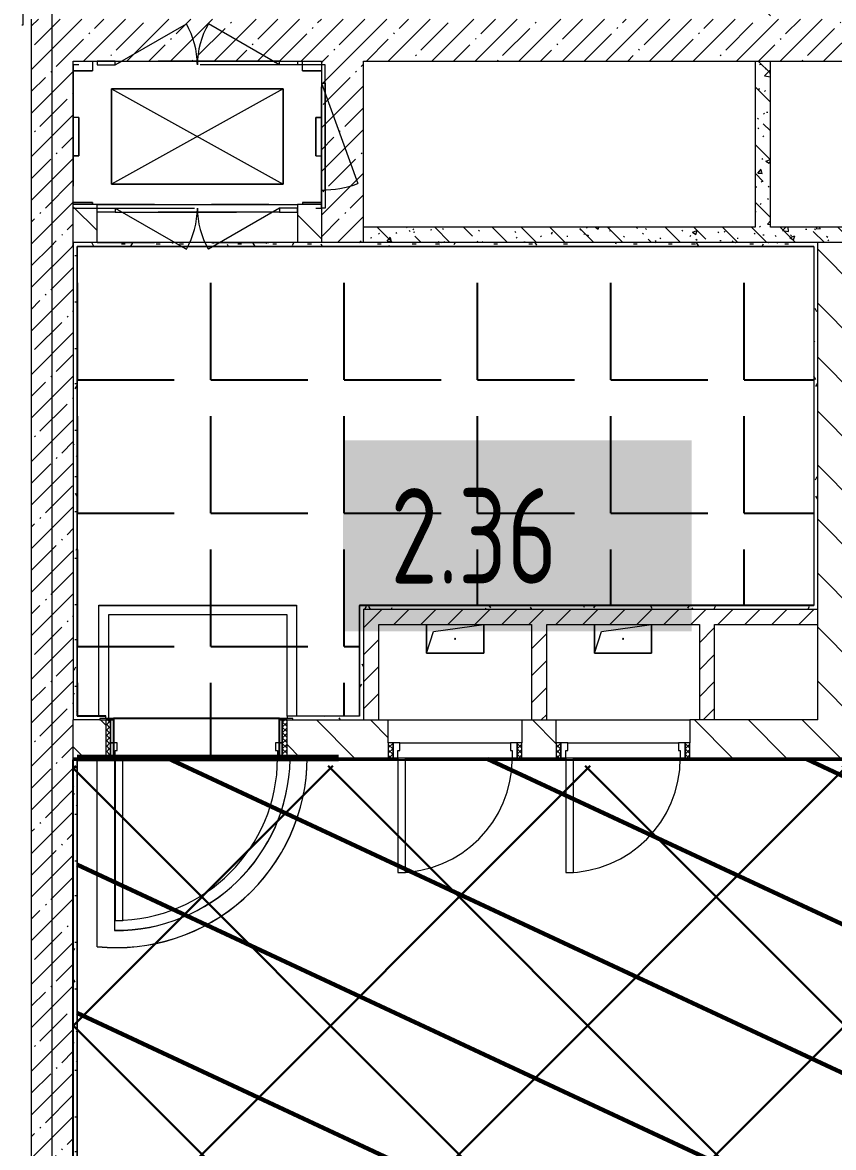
# Model space of a CAD drawing. Header units: millimetres. Extents: x -164500 to 426394, y -23753 to 102118.
# Drawn here: x 233476 to 237725, y 11360 to 17252 of the extents above; entities that cross this region are included whole.
import ezdxf

# ---------------------------------------------------------------- set-up
doc = ezdxf.new("R2010")
doc.units = ezdxf.units.MM
for name, pattern in [('Осевая', [6350, 1270, -952.5, 3175, -952.5]), ('Снесенные', [1428.75, 952.5, -476.25]), ('Штрих', [1270, 635, -635]), ('Штрих короткий', [600, 300, -300])]:
    doc.linetypes.add(name, pattern=pattern)
for name, color, linetype, lineweight in [('0) шлифовка', 5, 'Continuous', 60), ('284 стык. профилей', 1, 'Continuous', 120), ('5.2) Л-1 Линолеум', 100, 'Continuous', 30), ('A-DOOR-2', 7, 'Continuous', 5), ('A-DOOR-FRAM-2', 7, 'Continuous', 5), ('A-FLOR', 7, 'Continuous', 9), ('A-GENM', 7, 'Continuous', 9), ('A-GENM-2', 7, 'Штрих', 5), ('A-WALL', 7, 'Continuous', 5), ('I-WALL', 7, 'Continuous', 5), ('M-EQPM-3', 7, 'Снесенные', 5), ('Оси', 7, 'Continuous', 9), ('Оси-2', 7, 'Осевая', 9)]:
    doc.layers.add(name, color=color, linetype=linetype, lineweight=lineweight)
doc.layers.add('1.2) плитка КР3', color=160, linetype='Continuous')
for name, color, linetype, lineweight, true_color in [('A-DOOR-1', 7, 'Continuous', 5, 0xc0c0c0), ('A-DOOR-7', 7, 'Штрих короткий', 5, 0xc0c0c0), ('A-DOOR-FRAM-1', 7, 'Continuous', 5, 0xc0c0c0), ('A-WALL-1', 9, 'Continuous', 5, 0x808080), ('A-WALL-FNSH-1', 9, 'Continuous', 5, 0x808080), ('M-EQPM-1', 7, 'Continuous', 9, 0xb2b2b2), ('M-EQPM-2', 7, 'Штрих', 5, 0xb2b2b2), ('M-EQPM-4', 7, 'Continuous', 9, 0x52e2e2), ('M-EQPM-5', 7, 'Continuous', 9, 0xdfe5eb)]:
    doc.layers.add(name, color=color, linetype=linetype, lineweight=lineweight, true_color=true_color)
doc.styles.add('СПДС', font='ГОСТ тип А.ttf', dxfattribs={"width": 0.9})
pattern_1 = [(45, (148772.12, -0.94), (-114.04925, 114.04925), []), (45, (148886.17, -0.94), (-114.04925, 114.04925), [201.612, -40.322, 6.706, -33.617])]
pattern_2 = [(135, (148772.12, -0.94), (-141.42136, -141.42136), [])]
pattern_3 = [(135, (148772.12, -0.94), (-150.8683, -150.8683), [213.36, -35.56, 7.112, -35.56]), (135, (148772.12, 149.83), (-150.8683, -150.8683), []), (50, (148772.12, -0.94), (255.05767, -22.3145), [26.67, -293.37]), (355, (148772.12, -0.94), (-49.3404, 267.47914), [21.336, -234.696]), (100.451, (148793.38, -2.8), (205.71947, 245.16356), [22.666, -249.326]), (46.184, (148772.12, 70.18), (379.511, -58.86), [40.005, -440.055]), (96.636, (148803.75, 65.27), (332.3634, 346.3991), [33.999, -373.989]), (351.184, (148772.12, 70.18), (332.3669, 346.3953), [32.004, -352.044]), (21, (148807.68, 52.4), (212.26017, -143.1711), [26.67, -293.37]), (326, (148807.68, 52.4), (86.5224, 257.8632), [21.336, -234.696]), (71.451, (148825.37, 40.47), (298.78395, 114.6901), [22.666, -249.326]), (37.5, (148772.12, -0.94), (4.32385, 118.37751), [6.706, -225.146, 6.706, -231.546, -235.585]), (37.5, (148772.12, -0.94), (4.32385, 118.37751), [-470.103, 6.706, -228.879]), (7.5, (148772.12, -0.94), (93.54758, 140.2533), [6.706, -129.134, 6.706, -219.812, -89.789]), (7.5, (148772.12, -0.94), (93.54758, 140.2533), [-362.356, 6.706, -83.083]), (327.5, (148692.82, -0.94), (189.82734, -8.02019), [6.706, -82.194, 6.706, -270.662, -368.046]), (327.5, (148692.82, -0.94), (189.82734, -8.02019), [-366.268, 6.706, -361.34]), (317.5, (148657.26, -0.94), (207.38114, 35.59764), [6.706, -108.864, 6.706, -177.495, -261.366]), (317.5, (148657.26, -0.94), (207.38114, 35.59764), [-299.771, 6.706, -254.66])]
pattern_4 = [(45, (148772.12, -0.94), (-70.71068, 70.71068), [])]
pattern_5 = [(0, (148772.123, -0.94), (243.84, 60.96), [20.117, -162.763, 20.117, -162.763, -975.36]), (0, (148772.123, -0.94), (243.84, 60.96), [-365.76, 20.117, -345.643, 20.117, -162.763, -426.72]), (0, (148772.123, -0.94), (243.84, 60.96), [-914.4, 20.117, -101.803, 20.117, -284.683]), (120, (148863.563, 29.54), (-174.71291, 180.691634), [20.117, -162.763, 20.117, -162.763, -975.36]), (120, (148863.563, 29.54), (-174.71291, 180.691634), [-365.76, 20.117, -345.643, 20.117, -162.763, -426.72]), (120, (148863.563, 29.54), (-174.71291, 180.691634), [-914.4, 20.117, -101.803, 20.117, -284.683]), (240, (148894.043, 151.46), (-69.12709, -241.651634), [20.117, -162.763, 20.117, -162.763, -975.36]), (240, (148894.043, 151.46), (-69.12709, -241.651634), [-365.76, 20.117, -345.643, 20.117, -162.763, -426.72]), (240, (148894.043, 151.46), (-69.12709, -241.651634), [-914.4, 20.117, -101.803, 20.117, -284.683])]

# ---------------------------------------------------------------- blocks, each defined once
blk = doc.blocks.new('DOR_Проход в стене_Прямоугольный - 1050x1150 EI30-23344994-Объем проектирования 2 этажа')
at = {"layer": 'A-DOOR-7'}
for p, q in [((525, 100), (-525, 100)), ((525, -100), (-525, -100))]:
    blk.add_line(p, q, dxfattribs=at)
blk = doc.blocks.new('160_Подъемник - 160_Подъемник-23521422-Объем проектирования 2 этажа')
at = {"layer": 'A-GENM'}
for p, q in [((220, 0), (592.4, 215)), ((220, 0), (592.4, 215)), ((566.4, 200), (592.4, 215)), ((733.6, 200), (707.6, 215)), ((1080, 0), (707.6, 215)), ((1080, 0), (707.6, 215)), ((-20, -95), (-20, 0)), ((-20, 0), (0, 0)), ((0, 0), (0, -95)), ((220, 20), (125, 20)), ((125, 20), (125, 0)), ((220, 20), (125, 20)), ((125, 20), (125, 0)), ((220, 0), (220, 20)), ((220, 0), (220, 20)), ((1080, 0), (1080, 20)), ((1080, 20), (1175, 20)), ((1080, 0), (1080, 20)), ((1080, 20), (1175, 20)), ((1175, 20), (1175, 0)), ((1175, 20), (1175, 0)), ((125, 0), (220, 0)), ((125, 0), (220, 0)), ((1175, 0), (1080, 0)), ((1175, 0), (1080, 0)), ((0, -95), (-20, -95)), ((0, -655), (-191.5, -128.8)), ((0, -655), (-20, -655)), ((-20, -655), (-20, -750)), ((0, -750), (0, -655)), ((-20, -750), (0, -750)), ((125, -770), (125, -750)), ((125, -750), (220, -750)), ((125, -770), (125, -750)), ((125, -750), (220, -750)), ((125, -770), (125, -750)), ((125, -750), (220, -750)), ((220, -750), (220, -770)), ((220, -750), (254.6, -770)), ((220, -750), (220, -770)), ((220, -750), (592.4, -965)), ((220, -750), (220, -770)), ((220, -750), (592.4, -965)), ((1080, -750), (707.6, -965)), ((1080, -750), (707.6, -965)), ((1080, -750), (1045.4, -770)), ((1080, -750), (1080, -770)), ((1175, -750), (1080, -750)), ((1080, -750), (1080, -770)), ((1175, -750), (1080, -750)), ((1080, -750), (1080, -770)), ((1175, -750), (1080, -750)), ((1175, -770), (1175, -750)), ((1175, -770), (1175, -750)), ((1175, -770), (1175, -750)), ((220, -770), (125, -770)), ((220, -770), (125, -770)), ((1080, -770), (1175, -770)), ((1080, -770), (1175, -770))]:
    blk.add_line(p, q, dxfattribs=at)
for centre, radius, start, end in [((220, 0), 430, 27.83041, 30), ((220, 0), 430, 0, 30), ((220, 0), 430, 0, 30), ((1080, 0), 430, 150, 180), ((1080, 0), 430, 150, 180), ((1080, 0), 430, 150, 152.16959), ((0, -655), 560, 90, 110), ((220, -750), 430, 330, 0), ((220, -750), 430, 330, 0), ((220, -750), 430, 357.30437, 0), ((1080, -750), 430, 180, 182.69563), ((1080, -750), 430, 180, 210), ((1080, -750), 430, 180, 210)]:
    blk.add_arc(centre, radius, start, end, dxfattribs=at)
at = {"layer": 'A-GENM-2'}
for p, q in [((1080, 20), (220, 20)), ((220, 20), (1080, 20)), ((1080, 20), (220, 20)), ((220, 20), (1080, 20)), ((-20, -95), (-20, -655)), ((-20, -655), (-20, -95)), ((1080, -770), (220, -770)), ((220, -770), (1080, -770)), ((220, -770), (792, -770)), ((1080, -770), (508, -770))]:
    blk.add_line(p, q, dxfattribs=at)
at = {"layer": 'M-EQPM-1'}
for p, q in [((1100, -625), (200, -125)), ((200, -625), (1100, -125)), ((1100, -125), (200, -125)), ((200, -125), (200, -625)), ((1100, -625), (1100, -125)), ((200, -625), (1100, -625))]:
    blk.add_line(p, q, dxfattribs=at)
at = {"layer": 'M-EQPM-2'}
for p, q in [((1300, 0), (0, 0)), ((0, 0), (0, -750)), ((1300, -750), (1300, 0)), ((0, -750), (1300, -750))]:
    blk.add_line(p, q, dxfattribs=at)
at = {"layer": 'M-EQPM-5'}
for p, q in [((1100, -125), (200, -125)), ((200, -125), (200, -625)), ((200, -625), (200, -125)), ((200, -125), (1100, -125)), ((1100, -625), (1100, -125)), ((1100, -125), (1100, -625)), ((200, -625), (1100, -625)), ((1100, -625), (200, -625))]:
    blk.add_line(p, q, dxfattribs=at)
blk = doc.blocks.new('Закладная деталь приямка - 200_100-20924312-Объем проектирования 2 этажа')
at = {"layer": 'M-EQPM-3'}
for p, q in [((85000, 16755), (84970, 16755)), ((85000, 16755), (84970, 16755)), ((85000, 16555), (85000, 16755)), ((85000, 16755), (85000, 16555)), ((84970, 16555), (85000, 16555)), ((85000, 16555), (84970, 16555))]:
    blk.add_line(p, q, dxfattribs=at)
blk = doc.blocks.new('Закладная деталь приямка - 200_100-V368-Объем проектирования 2 этажа')
at = {"layer": 'M-EQPM-3'}
for p, q in [((86240, 16755), (86240, 16555)), ((86240, 16555), (86240, 16755)), ((86270, 16755), (86240, 16755)), ((86240, 16755), (86270, 16755)), ((86240, 16555), (86270, 16555)), ((86240, 16555), (86270, 16555))]:
    blk.add_line(p, q, dxfattribs=at)
blk = doc.blocks.new('Закладная деталь приямка - 150_100-20924311-Объем проектирования 2 этажа')
at = {"layer": 'M-EQPM-3'}
for p, q in [((85070, 17050), (85070, 17000)), ((85070, 17050), (85070, 17000)), ((84970, 17000), (85070, 17000)), ((85070, 17000), (84970, 17000))]:
    blk.add_line(p, q, dxfattribs=at)
blk = doc.blocks.new('Закладная деталь приямка - 150_100-V369-Объем проектирования 2 этажа')
at = {"layer": 'M-EQPM-3'}
for p, q in [((86170, 17000), (86170, 17050)), ((86170, 17000), (86170, 17050)), ((86270, 17000), (86170, 17000)), ((86170, 17000), (86270, 17000))]:
    blk.add_line(p, q, dxfattribs=at)
blk = doc.blocks.new('Закладная деталь приямка - 150_100-V370-Объем проектирования 2 этажа')
at = {"layer": 'M-EQPM-3'}
for p, q in [((86270, 16310), (86170, 16310)), ((86170, 16310), (86270, 16310)), ((86170, 16310), (86170, 16300)), ((86170, 16310), (86170, 16300))]:
    blk.add_line(p, q, dxfattribs=at)
blk = doc.blocks.new('Закладная деталь приямка - 150_100-V371-Объем проектирования 2 этажа')
at = {"layer": 'M-EQPM-3'}
for p, q in [((85070, 16310), (84970, 16310)), ((84970, 16310), (85070, 16310)), ((85070, 16300), (85070, 16310)), ((85070, 16310), (85070, 16300))]:
    blk.add_line(p, q, dxfattribs=at)
blk = doc.blocks.new('GM_Отверстие прямоугольное _в плите_ - Отверстие-21620300-Объем проектирования 2 этажа')
at = {"layer": 'A-GENM'}
for p, q in [((-150, -75), (-150, 75)), ((-150, 75), (-150, -75)), ((-112.5, 37.5), (150, 75)), ((150, 75), (150, -75)), ((150, -75), (150, 75)), ((-150, -75), (-112.5, 37.5)), ((150, -75), (-150, -75)), ((-150, -75), (150, -75))]:
    blk.add_line(p, q, dxfattribs=at)
for start, end in [(360, 180), (180, 360)]:
    blk.add_arc((0, 0), 2.5, start, end, dxfattribs=at)

msp = doc.modelspace()

# ---------------------------------------------------------------- hatches: boundary and pattern name
at = {"layer": '0) шлифовка', "true_color": 0x2776bb}
h = msp.add_hatch(dxfattribs=at)
h.set_pattern_fill('ANSI31', color=152, scale=222, angle=110)
h.set_pattern_definition([(155, (191173.1, 26480), (-297.8825, -638.811), [])])
h.paths.add_polyline_path([(247251.123, 13399), (247222.123, 13399), (245277.123, 13399), (245277.123, 13392), (245207.123, 13392), (243837.123, 13392.838), (243837.123, 13392), (243767.123, 13392), (243282.123, 13392.339), (243282.123, 13392), (243212.123, 13392), (241842.123, 13393.015), (241842.123, 13392), (241772.123, 13392), (241127.123, 13392.564), (241127.123, 13392), (241047.123, 13392), (241047.123, 13399), (240037.123, 13399), (240037.123, 13392), (239967.123, 13392), (239277.123, 13392.779), (239277.123, 13392), (239197.123, 13392), (239197.123, 13399), (238187.123, 13399), (238187.123, 13392), (238117.123, 13392), (234892.123, 13397.185), (234892.123, 13392), (234812.123, 13392), (234812.123, 13399), (233952.123, 13399), (233952.123, 13392), (233882.123, 13392), (233763.123, 13399), (233763.123, 10401), (237974.123, 10401), (237974.123, 10510), (237974.623, 10621), (238757.123, 10621), (246170.123, 10621), (246170.123, 11341), (246171.123, 11341), (247251.123, 11341)])
at = {"layer": '1.2) плитка КР3'}
h = msp.add_hatch(dxfattribs=at)
h.set_pattern_fill('ANGLE', color=256, scale=100)
h.set_pattern_definition([(0, (233763.1, 16078.06), (0, 698.5), [508, -190.5]), (90, (233763.1, 16078.06), (-698.5, 4e-14), [508, -190.5])])
h.paths.add_polyline_path([(237621.123, 16078.059), (234473.982, 16078.059), (234449.732, 16064.058, -0.00930139), (234441.993, 16078.059), (234342.254, 16078.059, -0.00930139), (234334.514, 16064.058), (234310.265, 16078.059), (233763.123, 16078.059), (233763.123, 13620.059), (233912.123, 13620.059), (233912.123, 13619.059), (233912.123, 13607.059), (233952.123, 13607.059), (234822.123, 13607.059), (234862.123, 13607.059), (234862.123, 13620.059), (235241.123, 13620.059), (235241.123, 14200.059), (237621.123, 14200.059)])
h.paths.add_polyline_path([(234802.123, 13479.059), (234822.123, 13479.059), (234822.123, 13607.059), (233952.123, 13607.059), (233952.123, 13599.059), (233952.123, 13479.059), (233972.123, 13479.059), (233972.123, 13439.059), (233962.123, 13439.059), (233962.123, 13400.059), (234812.123, 13400.059), (234812.123, 13439.059), (234802.123, 13439.059)])
at = {"layer": '5.2) Л-1 Линолеум'}
h = msp.add_hatch(dxfattribs=at)
h.set_pattern_fill('ANSI37', color=256, scale=300)
h.set_pattern_definition([(45, (233742.1, 26815), (-673.52, 673.52), []), (135, (233742.1, 26815), (-673.52, -673.52), [])])
h.paths.add_polyline_path([(247230.123, 13358.059), (247201.123, 13358.059), (233742.123, 13358.059), (233742.123, 10599.059), (237954.623, 10599.059), (237954.623, 10600.059), (238736.123, 10600.059), (244310.116, 10600.059), (244310.116, 10601.059), (245958.898, 10601.059), (246149.123, 10600.163), (246149.123, 11320.058), (247230.123, 11320.058)])
at = {"layer": 'A-DOOR-2'}
h = msp.add_hatch(dxfattribs=at)
h.set_pattern_fill('FP_33', color=256, angle=180, style=0, pattern_type=2)
h.set_pattern_definition([(315, (232573.212, 13334.374), (14.14214, 14.14214), []), (45, (232573.212, 13334.374), (-14.14214, 14.14214), [])])
h.paths.add_polyline_path([(233912.123, 13399.059), (233937.123, 13399.059), (233937.123, 13599.059), (233912.123, 13599.059), (233912.123, 13406.16)])
h = msp.add_hatch(dxfattribs=at)
h.set_pattern_fill('FP_121', color=256, angle=180, style=0, pattern_type=2)
h.set_pattern_definition([(315, (233803.212, 13334.374), (14.14214, 14.14214), []), (45, (233803.212, 13334.374), (-14.14214, 14.14214), [])])
h.paths.add_polyline_path([(235392.123, 13399.059), (235417.123, 13400.512), (235417.123, 13479.059), (235392.123, 13479.059), (235392.123, 13416.914)])
h = msp.add_hatch(dxfattribs=at)
h.set_pattern_fill('FP_121', color=256, angle=180, style=0, pattern_type=2)
h.set_pattern_definition([(315, (234683.212, 13334.374), (14.14214, 14.14214), []), (45, (234683.212, 13334.374), (-14.14214, 14.14214), [])])
h.paths.add_polyline_path([(236272.123, 13399.059), (236297.123, 13400.512), (236297.123, 13479.059), (236272.123, 13479.059), (236272.123, 13416.914)])
at = {"layer": 'A-DOOR-FRAM-2'}
h = msp.add_hatch(dxfattribs=at)
h.set_pattern_fill('FP_34', color=256, angle=180, style=0, pattern_type=2)
h.set_pattern_definition([(225, (234696.007, 13334.374), (14.1421, -14.1421), []), (315, (234696.007, 13334.374), (14.1421, 14.1421), [])])
h.paths.add_polyline_path([(234837.123, 13399.059), (234862.123, 13399.059), (234862.123, 13599.059), (234837.123, 13597.743), (234837.123, 13404.322)])
h = msp.add_hatch(dxfattribs=at)
h.set_pattern_fill('FP_122', color=256, angle=180, style=0, pattern_type=2)
h.set_pattern_definition([(225, (235926.007, 13334.374), (14.1421, -14.1421), []), (315, (235926.007, 13334.374), (14.1421, 14.1421), [])])
h.paths.add_polyline_path([(236092.123, 13399.059), (236092.123, 13479.059), (236067.123, 13479.059), (236067.123, 13399.059)])
h = msp.add_hatch(dxfattribs=at)
h.set_pattern_fill('FP_122', color=256, angle=180, style=0, pattern_type=2)
h.set_pattern_definition([(225, (236806.007, 13334.374), (14.1421, -14.1421), []), (315, (236806.007, 13334.374), (14.1421, 14.1421), [])])
h.paths.add_polyline_path([(236972.123, 13399.059), (236972.123, 13479.059), (236947.123, 13479.059), (236947.123, 13399.059)])
at = {"layer": 'I-WALL'}
h = msp.add_hatch(dxfattribs=at)
h.set_pattern_fill('FP_41', color=256, style=0, pattern_type=2)
h.set_pattern_definition(pattern_3)
h.paths.add_polyline_path([(237393.836, 16179.059), (237393.836, 17049.059), (237313.836, 17049.059), (237313.836, 16179.059), (237366.073, 16179.059)])
h.paths.add_polyline_path([(237393.836, 17269.059), (237393.836, 21234.896), (237313.836, 21234.896), (237313.836, 17269.059)])
h = msp.add_hatch(dxfattribs=at)
h.set_pattern_fill('FP_1', color=256, style=0, pattern_type=2)
h.set_pattern_definition(pattern_1)
h.paths.add_polyline_path([(233742.123, 16079.059), (233742.123, 17269.059), (233522.123, 17269.059), (233522.123, 16079.059)])
h = msp.add_hatch(dxfattribs=at)
h.set_pattern_fill('FP_1', color=256, style=0, pattern_type=2)
h.set_pattern_definition(pattern_1)
h.paths.add_polyline_path([(235042.123, 17049.059), (235262.123, 17049.059), (235262.123, 17269.059), (233742.123, 17269.059), (233742.123, 17049.059), (234889.595, 17049.059)])
h = msp.add_hatch(dxfattribs=at)
h.set_pattern_fill('FP_1', color=256, style=0, pattern_type=2)
h.set_pattern_definition(pattern_1)
h.paths.add_polyline_path([(238322.123, 17049.059), (241582.123, 17049.059), (241582.123, 17269.059), (235262.123, 17269.059), (235262.123, 17049.059), (238203.123, 17049.059)])
h = msp.add_hatch(dxfattribs=at)
h.set_pattern_fill('FP_1', color=256, style=0, pattern_type=2)
h.set_pattern_definition(pattern_1)
h.paths.add_polyline_path([(235262.123, 16099.059), (235262.123, 17049.059), (235042.123, 17049.059), (235042.123, 16099.059), (235169.623, 16099.059)])
h = msp.add_hatch(dxfattribs=at)
h.set_pattern_fill('FP_23', color=256, style=0, pattern_type=2)
h.set_pattern_definition(pattern_2)
h.paths.add_polyline_path([(233762.123, 16099.059), (233867.123, 16099.059), (233867.123, 16299.059), (233742.123, 16299.059), (233742.123, 16099.059)])
h.paths.add_polyline_path([(234917.123, 16099.059), (235042.123, 16100.924), (235042.123, 16299.059), (234917.123, 16299.059), (234917.123, 16101.984)])
h = msp.add_hatch(dxfattribs=at)
h.set_pattern_fill('FP_41', color=256, style=0, pattern_type=2)
h.set_pattern_definition(pattern_3)
h.paths.add_polyline_path([(237780.533, 16099.059), (238402.123, 16099.059), (238402.123, 16179.059), (235262.123, 16179.059), (235262.123, 16099.059), (237642.123, 16099.059)])
h = msp.add_hatch(dxfattribs=at)
h.set_pattern_fill('FP_191', color=256, style=0, pattern_type=2)
h.set_pattern_definition(pattern_5)
h.paths.add_polyline_path([(237350.588, 16079.059), (237621.123, 16079.059), (237621.123, 16099.059), (233742.123, 16099.059), (233743.483, 16079.059), (237313.836, 16079.059)])
h = msp.add_hatch(dxfattribs=at)
h.set_pattern_fill('FP_191', color=256, style=0, pattern_type=2)
h.set_pattern_definition(pattern_5)
h.paths.add_polyline_path([(237642.123, 14179.059), (237642.123, 16099.059), (237622.123, 16099.059), (237622.123, 14179.059)])
h = msp.add_hatch(dxfattribs=at)
h.set_pattern_fill('FP_23', color=256, style=0, pattern_type=2)
h.set_pattern_definition(pattern_2)
h.paths.add_polyline_path([(237780.533, 13599.059), (237842.123, 13599.059), (237842.123, 16099.059), (237642.123, 16099.059), (237642.123, 13599.059)])
h = msp.add_hatch(dxfattribs=at)
h.set_pattern_fill('FP_1', color=256, style=0, pattern_type=2)
h.set_pattern_definition(pattern_1)
h.paths.add_polyline_path([(233522.123, 10399.059), (233742.123, 10399.059), (233742.123, 16079.059), (233522.123, 16079.059), (233522.123, 10416.059)])
h = msp.add_hatch(dxfattribs=at)
h.set_pattern_fill('FP_191', color=256, style=0, pattern_type=2)
h.set_pattern_definition(pattern_5)
h.paths.add_polyline_path([(233756.79, 13599.059), (233762.123, 13599.059), (233762.123, 16078.059), (233742.123, 16079.059), (233742.123, 13599.059), (233752.123, 13599.059)])
h = msp.add_hatch(dxfattribs=at)
h.set_pattern_fill('FP_191', color=256, style=0, pattern_type=2)
h.set_pattern_definition(pattern_5)
h.paths.add_polyline_path([(235262.123, 13619.059), (235262.123, 14199.059), (235242.123, 14199.059), (235242.123, 13620.059)])
h = msp.add_hatch(dxfattribs=at)
h.set_pattern_fill('FP_191', color=256, style=0, pattern_type=2)
h.set_pattern_definition(pattern_5)
h.paths.add_polyline_path([(237022.123, 14179.059), (237622.123, 14179.059), (237621.123, 14199.059), (235262.123, 14199.059), (235262.123, 14179.059), (236932.155, 14179.059)])
h = msp.add_hatch(dxfattribs=at)
h.set_pattern_fill('FP_22', color=256, style=0, pattern_type=2)
h.set_pattern_definition(pattern_4)
h.paths.add_polyline_path([(235262.123, 13599.059), (235342.123, 13599.059), (235342.123, 14179.059), (235262.123, 14178.357), (235262.123, 13619.059)])
h = msp.add_hatch(dxfattribs=at)
h.set_pattern_fill('FP_22', color=256, style=0, pattern_type=2)
h.set_pattern_definition(pattern_4)
h.paths.add_polyline_path([(237633.79, 14099.059), (237642.123, 14099.059), (237642.123, 14179.059), (235342.123, 14179.059), (235342.123, 14099.059), (237626.123, 14099.059)])
h = msp.add_hatch(dxfattribs=at)
h.set_pattern_fill('FP_22', color=256, style=0, pattern_type=2)
h.set_pattern_definition(pattern_4)
h.paths.add_polyline_path([(236142.123, 13599.059), (236222.123, 13599.059), (236222.123, 14099.059), (236142.123, 14099.059), (236142.123, 13925.641)])
h = msp.add_hatch(dxfattribs=at)
h.set_pattern_fill('FP_22', color=256, style=0, pattern_type=2)
h.set_pattern_definition(pattern_4)
h.paths.add_polyline_path([(237102.123, 13599.059), (237102.123, 14099.059), (237022.123, 14099.059), (237022.123, 13599.059)])
h = msp.add_hatch(dxfattribs=at)
h.set_pattern_fill('FP_191', color=256, style=0, pattern_type=2)
h.set_pattern_definition(pattern_5)
h.paths.add_polyline_path([(234912.123, 13599.059), (235262.123, 13599.059), (235262.123, 13619.059), (234862.123, 13619.059), (234862.123, 13607.059), (234892.123, 13607.059), (234892.123, 13599.059)])
h.paths.add_polyline_path([(233882.123, 13599.059), (233883.125, 13607.059), (233912.123, 13607.059), (233910.763, 13619.059), (233763.123, 13619.059), (233762.123, 13599.059), (233876.848, 13599.059)])
h = msp.add_hatch(dxfattribs=at)
h.set_pattern_fill('FP_23', color=256, style=0, pattern_type=2)
h.set_pattern_definition(pattern_2)
h.paths.add_polyline_path([(235392.123, 13399.059), (235392.123, 13599.059), (234862.123, 13599.059), (234862.123, 13399.059), (235262.123, 13399.059)])
h.paths.add_polyline_path([(233882.123, 13399.059), (233912.123, 13399.059), (233912.123, 13599.059), (233742.123, 13599.059), (233742.123, 13399.059), (233868.553, 13399.059)])
h.paths.add_polyline_path([(236110.306, 13399.059), (236272.123, 13399.059), (236272.123, 13599.059), (236092.123, 13599.059), (236092.123, 13399.059)])
h = msp.add_hatch(dxfattribs=at)
h.set_pattern_fill('FP_23', color=256, style=0, pattern_type=2)
h.set_pattern_definition(pattern_2)
h.paths.add_polyline_path([(238138.364, 13399.059), (238147.123, 13399.059), (238147.123, 13599.059), (236972.123, 13599.059), (236972.123, 13399.059), (238122.123, 13399.059)])
h = msp.add_hatch(dxfattribs=at)
h.set_pattern_fill('FP_191', color=256, style=0, pattern_type=2)
h.set_pattern_definition(pattern_5)
h.paths.add_polyline_path([(233762.123, 10399.059), (233762.123, 13389.059), (233742.123, 13389.059), (233742.123, 10399.059)])

# ---------------------------------------------------------------- linework, layer by layer
at = {"layer": '1.2) плитка КР3'}
for points in [[(233952.123, 13400.059), (234822.123, 13400.059), (234822.123, 13607.059), (233952.123, 13607.059)], [(233742.123, 13389.059), (269982.123, 13389.059), (269982.123, 10599.059), (233742.123, 10599.059)]]:
    msp.add_lwpolyline(points, close=True, dxfattribs=at)
at = {"layer": '284 стык. профилей'}
msp.add_lwpolyline([(233762.123, 13400.059), (235132.003, 13400.059)], dxfattribs=at)
at = {"layer": 'A-DOOR-1'}
for p, q in [((234002.123, 13399.059), (233962.123, 13399.059)), ((233962.123, 13399.059), (233962.123, 12549.059)), ((234002.123, 12549.059), (234002.123, 13399.059)), ((235482.123, 13399.059), (235442.123, 13399.059)), ((235442.123, 13399.059), (235442.123, 12799.059)), ((235482.123, 12799.059), (235482.123, 13399.059)), ((236362.123, 13399.059), (236322.123, 13399.059)), ((236322.123, 13399.059), (236322.123, 12799.059)), ((236362.123, 12799.059), (236362.123, 13399.059)), ((235442.123, 12799.059), (235482.123, 12799.059)), ((236322.123, 12799.059), (236362.123, 12799.059)), ((233962.123, 12549.059), (234002.123, 12549.059))]:
    msp.add_line(p, q, dxfattribs=at)
for centre, radius in [((233962.123, 13399.059), 850), ((235442.123, 13399.059), 600), ((236322.123, 13399.059), 600)]:
    msp.add_arc(centre, radius, 270, 0, dxfattribs=at)
at = {"layer": 'A-DOOR-FRAM-1'}
for p, q in [((233480.123, 17239.059), (233480.123, 17309.059)), ((233472.123, 17239.059), (233480.123, 17239.059)), ((233952.123, 13607.059), (233882.123, 13607.059)), ((233882.123, 13607.059), (233882.123, 13599.059)), ((233882.123, 13599.059), (233952.123, 13599.059)), ((233937.123, 13599.059), (233912.123, 13599.059)), ((233912.123, 13599.059), (233912.123, 13399.059)), ((233937.123, 13399.059), (233937.123, 13599.059)), ((233952.123, 13599.059), (233937.123, 13599.059)), ((233937.123, 13599.059), (233937.123, 13479.059)), ((233952.123, 13599.059), (233952.123, 13607.059)), ((233952.123, 13479.059), (233952.123, 13599.059)), ((234822.123, 13607.059), (234822.123, 13599.059)), ((234892.123, 13607.059), (234822.123, 13607.059)), ((234822.123, 13599.059), (234822.123, 13479.059)), ((234837.123, 13599.059), (234822.123, 13599.059)), ((234822.123, 13599.059), (234892.123, 13599.059)), ((234837.123, 13599.059), (234837.123, 13399.059)), ((234862.123, 13599.059), (234837.123, 13599.059)), ((234837.123, 13479.059), (234837.123, 13599.059)), ((234862.123, 13399.059), (234862.123, 13599.059)), ((234892.123, 13599.059), (234892.123, 13607.059)), ((233972.123, 13479.059), (233937.123, 13479.059)), ((233937.123, 13479.059), (233937.123, 13399.059)), ((233937.123, 13479.059), (233952.123, 13479.059)), ((233962.123, 13399.059), (233962.123, 13439.059)), ((233962.123, 13439.059), (233972.123, 13439.059)), ((233972.123, 13439.059), (233972.123, 13479.059)), ((234837.123, 13479.059), (234802.123, 13479.059)), ((234802.123, 13479.059), (234802.123, 13439.059)), ((234802.123, 13439.059), (234812.123, 13439.059)), ((234812.123, 13439.059), (234812.123, 13399.059)), ((234822.123, 13479.059), (234837.123, 13479.059)), ((234837.123, 13399.059), (234837.123, 13479.059)), ((235417.123, 13479.059), (235392.123, 13479.059)), ((235392.123, 13479.059), (235392.123, 13399.059)), ((235452.123, 13479.059), (235417.123, 13479.059)), ((235417.123, 13479.059), (235417.123, 13399.059)), ((235417.123, 13399.059), (235417.123, 13479.059)), ((235442.123, 13399.059), (235442.123, 13439.059)), ((235442.123, 13439.059), (235452.123, 13439.059)), ((235452.123, 13439.059), (235452.123, 13479.059)), ((235452.123, 13479.059), (236032.123, 13479.059)), ((236067.123, 13479.059), (236032.123, 13479.059)), ((236032.123, 13479.059), (236032.123, 13439.059)), ((236032.123, 13439.059), (236042.123, 13439.059)), ((236042.123, 13439.059), (236042.123, 13399.059)), ((236067.123, 13399.059), (236067.123, 13479.059)), ((236067.123, 13479.059), (236067.123, 13399.059)), ((236092.123, 13479.059), (236067.123, 13479.059)), ((236092.123, 13399.059), (236092.123, 13479.059)), ((236297.123, 13479.059), (236272.123, 13479.059)), ((236272.123, 13479.059), (236272.123, 13399.059)), ((236332.123, 13479.059), (236297.123, 13479.059)), ((236297.123, 13479.059), (236297.123, 13399.059)), ((236297.123, 13399.059), (236297.123, 13479.059)), ((236322.123, 13399.059), (236322.123, 13439.059)), ((236322.123, 13439.059), (236332.123, 13439.059)), ((236332.123, 13439.059), (236332.123, 13479.059)), ((236332.123, 13479.059), (236912.123, 13479.059)), ((236947.123, 13479.059), (236912.123, 13479.059)), ((236912.123, 13479.059), (236912.123, 13439.059)), ((236912.123, 13439.059), (236922.123, 13439.059)), ((236922.123, 13439.059), (236922.123, 13399.059)), ((236947.123, 13399.059), (236947.123, 13479.059)), ((236947.123, 13479.059), (236947.123, 13399.059)), ((236972.123, 13479.059), (236947.123, 13479.059)), ((236972.123, 13399.059), (236972.123, 13479.059)), ((233952.123, 13399.059), (233882.123, 13399.059)), ((233882.123, 13399.059), (233882.123, 13391.059)), ((233882.123, 13391.059), (233952.123, 13391.059)), ((233912.123, 13399.059), (233937.123, 13399.059)), ((233952.123, 13400.059), (233937.123, 13400.059)), ((233937.123, 13400.059), (233937.123, 13399.059)), ((233937.123, 13399.059), (233962.123, 13399.059)), ((233937.123, 13399.059), (233952.123, 13399.059)), ((233952.123, 13399.059), (233952.123, 13400.059)), ((233952.123, 13391.059), (233952.123, 13399.059)), ((234812.123, 13399.059), (234837.123, 13399.059)), ((234822.123, 13400.059), (234822.123, 13399.059)), ((234837.123, 13400.059), (234822.123, 13400.059)), ((234822.123, 13399.059), (234837.123, 13399.059)), ((234822.123, 13399.059), (234822.123, 13391.059)), ((234892.123, 13399.059), (234822.123, 13399.059)), ((234822.123, 13391.059), (234892.123, 13391.059)), ((234837.123, 13399.059), (234837.123, 13400.059)), ((234837.123, 13399.059), (234862.123, 13399.059)), ((234892.123, 13391.059), (234892.123, 13399.059)), ((235392.123, 13399.059), (235417.123, 13399.059)), ((235417.123, 13399.059), (235442.123, 13399.059)), ((236042.123, 13399.059), (235482.123, 13399.059)), ((236042.123, 13399.059), (236067.123, 13399.059)), ((236067.123, 13399.059), (236092.123, 13399.059)), ((236272.123, 13399.059), (236297.123, 13399.059)), ((236297.123, 13399.059), (236322.123, 13399.059)), ((236922.123, 13399.059), (236362.123, 13399.059)), ((236922.123, 13399.059), (236947.123, 13399.059)), ((236947.123, 13399.059), (236972.123, 13399.059))]:
    msp.add_line(p, q, dxfattribs=at)
at = {"layer": 'A-FLOR'}
for p, q in [((233876.848, 14200), (234912.123, 14200)), ((233876.848, 13620), (233876.848, 14200)), ((234912.123, 14200), (234912.123, 13620)), ((233876.848, 14199.059), (234912.123, 14199.059)), ((233876.848, 13619.059), (233876.848, 14199.059)), ((234862.123, 14150), (233926.848, 14150)), ((233926.848, 14150), (233926.848, 13608)), ((234862.123, 14149.059), (233926.848, 14149.059)), ((233926.848, 14149.059), (233926.848, 13607.059)), ((234862.123, 13620), (234862.123, 14150)), ((234862.123, 13619.059), (234862.123, 14149.059)), ((234912.123, 14199.059), (234912.123, 13619.059)), ((233742.123, 13390), (233742.123, 13400)), ((233742.123, 13400), (233867.851, 13400)), ((233742.123, 13389.059), (233742.123, 13399.059)), ((233742.123, 13399.059), (233867.851, 13399.059)), ((233867.851, 12412.114), (233867.851, 13400)), ((233867.851, 12411.172), (233867.851, 13399.059)), ((233868.553, 13400), (233882.123, 13400)), ((233868.553, 13399.059), (233882.123, 13399.059)), ((233957.851, 13400), (233952.123, 13400)), ((233957.851, 13399.059), (233952.123, 13399.059)), ((233957.851, 13400), (233957.851, 12497.156)), ((233957.851, 13399.059), (233957.851, 12496.215)), ((234822.123, 13400), (233962.123, 13400)), ((234822.123, 13399.059), (233962.123, 13399.059)), ((234892.123, 13400), (235432.123, 13400)), ((234892.123, 13399.059), (235432.123, 13399.059)), ((235482.123, 13400), (236312.123, 13400)), ((235482.123, 13399.059), (236312.123, 13399.059)), ((236362.123, 13400), (236922.123, 13400)), ((236362.123, 13399.059), (236922.123, 13399.059)), ((236932.123, 13400), (238117.123, 13400)), ((236932.123, 13399.059), (238117.123, 13399.059))]:
    msp.add_line(p, q, dxfattribs=at)
for centre, radius, start, end in [((233967.851, 13407.101), 1000, 264.2608295, 359.5923916), ((233967.851, 13407.101), 1000, 264.2608295, 359.5923916), ((233967.851, 13406.16), 1000, 264.2608295, 359.5923916), ((233967.851, 13406.16), 1000, 264.2608295, 359.5923916), ((233967.851, 13407.101), 910, 269.3703634, 359.047251), ((233967.851, 13407.101), 910, 269.3703634, 359.047251), ((233967.851, 13406.16), 910, 269.3703634, 359.047251), ((233967.851, 13406.16), 910, 269.3703634, 359.047251)]:
    msp.add_arc(centre, radius, start, end, dxfattribs=at)
at = {"layer": 'A-WALL'}
for p, q in [((238402.123, 16099.059), (233742.123, 16099.059)), ((233742.123, 16099.059), (233742.123, 13599.059)), ((237642.123, 13599.059), (237642.123, 16099.059)), ((237622.123, 16079.059), (233762.123, 16079.059)), ((233762.123, 16079.059), (233762.123, 13619.059)), ((237622.123, 16079.059), (237622.123, 14199.059)), ((235242.123, 14199.059), (237622.123, 14199.059)), ((235262.123, 14179.059), (235262.123, 13599.059)), ((235262.123, 14179.059), (237642.123, 14179.059)), ((233762.123, 13619.059), (233912.123, 13619.059)), ((235242.123, 13619.059), (234862.123, 13619.059)), ((233882.123, 13599.059), (233742.123, 13599.059)), ((234892.123, 13599.059), (235392.123, 13599.059)), ((236092.123, 13599.059), (236272.123, 13599.059)), ((233882.123, 13399.059), (233752.123, 13399.059)), ((233867.851, 13399.059), (233868.553, 13399.059)), ((235392.123, 13399.059), (234892.123, 13399.059)), ((236272.123, 13399.059), (236092.123, 13399.059))]:
    msp.add_line(p, q, dxfattribs=at)
at = {"layer": 'A-WALL-1'}
for p, q in [((233522.123, 17269.059), (233522.123, 16099.059)), ((233742.123, 17049.059), (235042.123, 17049.059)), ((233742.123, 16079.059), (233742.123, 17049.059)), ((235042.123, 17049.059), (235042.123, 16099.059)), ((235262.123, 16099.059), (235262.123, 17049.059)), ((235262.123, 17049.059), (238322.123, 17049.059)), ((237313.836, 17049.059), (237313.836, 16179.059)), ((237393.836, 16179.059), (237393.836, 17049.059)), ((233867.123, 16299.059), (233742.123, 16299.059)), ((233867.123, 16099.059), (233867.123, 16299.059)), ((235042.123, 16299.059), (234917.123, 16299.059)), ((234917.123, 16299.059), (234917.123, 16099.059)), ((237313.836, 16179.059), (235262.123, 16179.059)), ((238322.123, 16179.059), (237393.836, 16179.059)), ((233522.123, 16099.059), (233522.123, 10399.059)), ((235342.123, 14099.059), (236142.123, 14099.059)), ((235342.123, 13599.059), (235342.123, 14099.059)), ((236142.123, 14099.059), (236142.123, 13599.059)), ((236222.123, 14099.059), (237022.123, 14099.059)), ((236222.123, 13599.059), (236222.123, 14099.059)), ((237022.123, 14099.059), (237022.123, 13599.059)), ((237102.123, 14099.059), (237642.123, 14099.059)), ((237102.123, 13599.059), (237102.123, 14099.059)), ((233912.123, 13607.059), (233912.123, 13619.059)), ((234862.123, 13619.059), (234862.123, 13607.059)), ((235242.123, 13620.059), (235242.123, 13619.059)), ((233742.123, 13399.059), (233742.123, 13599.059)), ((235392.123, 13479.059), (235392.123, 13599.059)), ((236092.123, 13599.059), (236092.123, 13479.059)), ((236272.123, 13479.059), (236272.123, 13599.059)), ((237642.123, 13599.059), (236972.123, 13599.059)), ((236972.123, 13599.059), (236972.123, 13479.059)), ((233762.123, 13389.059), (233742.123, 13389.059)), ((233742.123, 13389.059), (233742.123, 10399.059))]:
    msp.add_line(p, q, dxfattribs=at)
at = {"layer": 'A-WALL-FNSH-1'}
for p, q in [((233763.123, 16078.059), (237621.123, 16078.059)), ((233763.123, 13620.059), (233763.123, 16078.059)), ((237621.123, 16078.059), (237621.123, 14200.059)), ((235241.123, 14200.059), (235241.123, 13620.059)), ((237621.123, 14200.059), (235241.123, 14200.059)), ((235242.123, 13620.059), (235242.123, 14199.059)), ((233912.123, 13620.059), (233763.123, 13620.059)), ((233912.123, 13619.059), (233912.123, 13620.059)), ((234862.123, 13620.059), (235242.123, 13620.059)), ((233752.123, 13399.059), (233752.123, 13398.059)), ((233752.123, 13398.059), (233762.123, 13398.059)), ((233762.123, 13398.059), (233762.123, 10399.059)), ((233763.123, 13398.059), (233882.123, 13398.059)), ((233763.123, 10399.059), (233763.123, 13398.059)), ((234892.123, 13398.059), (235392.123, 13398.059)), ((235392.123, 13398.059), (235392.123, 13399.059)), ((236092.123, 13399.059), (236092.123, 13398.059)), ((236092.123, 13398.059), (236272.123, 13398.059)), ((236272.123, 13398.059), (236272.123, 13399.059)), ((238117.123, 13399.059), (236972.123, 13399.059)), ((236972.123, 13399.059), (236972.123, 13398.059)), ((236972.123, 13398.059), (238117.123, 13398.059))]:
    msp.add_line(p, q, dxfattribs=at)
at = {"layer": 'I-WALL'}
for p, q in [((233867.123, 16299.059), (234917.123, 16299.059)), ((235392.123, 13599.059), (236092.123, 13599.059)), ((236272.123, 13599.059), (236972.123, 13599.059)), ((235442.123, 13398.059), (235392.123, 13398.059)), ((236092.123, 13398.059), (235482.123, 13398.059)), ((236322.123, 13398.059), (236272.123, 13398.059)), ((236972.123, 13398.059), (236362.123, 13398.059))]:
    msp.add_line(p, q, dxfattribs=at)
at = {"layer": 'Оси'}
msp.add_lwpolyline([(234520.872, -1907.2), (234520.872, -663.799), (233632.123, 632.8), (233632.123, 5632.8), (233632.123, 16914.156), (233632.123, 21914.156)], dxfattribs=at)
at = {"layer": 'Оси-2'}
msp.add_line((233632.123, 5633.741), (233632.123, 16915.097), dxfattribs=at)

# ---------------------------------------------------------------- block references
at = {"layer": 'A-DOOR-1', "rotation": 180}
for p in [(234392.123, 16200), (234392.123, 16199.059)]:
    msp.add_blockref('DOR_Проход в стене_Прямоугольный - 1050x1150 EI30-23344994-Объем проектирования 2 этажа', p, dxfattribs=at)
at = {"layer": 'A-GENM'}
for p in [(235742.123, 14024.059), (236622.123, 14024.059)]:
    msp.add_blockref('GM_Отверстие прямоугольное _в плите_ - Отверстие-21620300-Объем проектирования 2 этажа', p, dxfattribs=at)
at = {"layer": 'M-EQPM-4'}
for name in ['Закладная деталь приямка - 150_100-20924311-Объем проектирования 2 этажа', 'Закладная деталь приямка - 150_100-V369-Объем проектирования 2 этажа', 'Закладная деталь приямка - 200_100-20924312-Объем проектирования 2 этажа', 'Закладная деталь приямка - 200_100-V368-Объем проектирования 2 этажа', 'Закладная деталь приямка - 150_100-V371-Объем проектирования 2 этажа', 'Закладная деталь приямка - 150_100-V370-Объем проектирования 2 этажа']:
    msp.add_blockref(name, (148772.123, -0.941), dxfattribs=at)
at = {"layer": 'M-EQPM-5', "rotation": 180}
msp.add_blockref('160_Подъемник - 160_Подъемник-23521422-Объем проектирования 2 этажа', (235042.123, 16279.058), dxfattribs=at)

# ---------------------------------------------------------------- texts
at = {"insert": (235404.354, 14812.913), "char_height": 500, "width": 1327.5945, "attachment_point": 1, "style": 'СПДС', "bg_fill": 1, "box_fill_scale": 1.5, "bg_fill_color": 7, "bg_fill_true_color": 16777215, "bg_fill_transparency": 0}
msp.add_mtext('2.36', dxfattribs=at)

doc.saveas('drawing.dxf')
